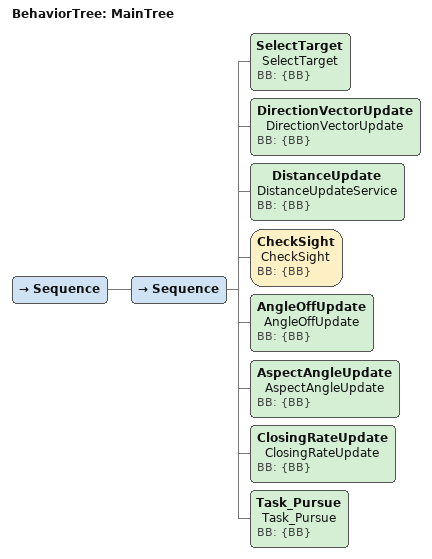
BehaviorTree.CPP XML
<root main_tree_to_execute="MainTree">

  <BehaviorTree ID="MainTree">
    <Sequence>

        <!-- 서비스 노드: 타겟 선택 및 정보 업데이트 -->
        <Sequence>
          <SelectTarget name="SelectTarget" BB="{BB}"/>
          <DirectionVectorUpdate name="DirectionVectorUpdate" BB="{BB}"/>
          <DistanceUpdate name="DistanceUpdateService" BB="{BB}"/>
          <CheckSight name="CheckSight" BB="{BB}"/>
          <AngleOffUpdate name="AngleOffUpdate" BB="{BB}"/>
          <AspectAngleUpdate name="AspectAngleUpdate" BB="{BB}"/>
          <ClosingRateUpdate name="ClosingRateUpdate" BB="{BB}"/>

          <!-- 헤드온 관련 분기 전면 제거 (사용자 요청) -->
          <!-- 일반 추종 알고리즘 (이제 내부적으로 헤드온 시 요요 기동을 차단하여 순수 추종함) -->
          <Task_Pursue name="Task_Pursue" BB="{BB}"/>

        </Sequence>
    </Sequence>
  </BehaviorTree>

</root>
